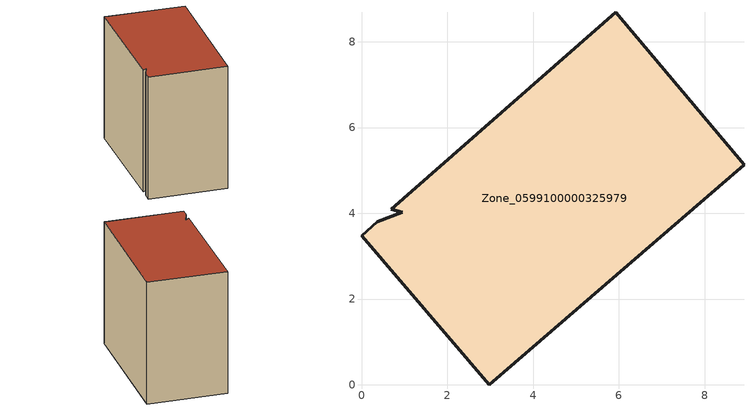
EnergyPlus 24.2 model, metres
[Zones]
Zone_0599100000325979
 floor ground (C_G): 0.96,4.02 0.7,4.09 5.93,8.69 8.92,5.13 2.98,0 0,3.48 0.36,3.8 z0
 wall outside (C_F): 2.98,0 8.92,5.13 5.93,8.69 0.7,4.09 0.96,4.02 0.36,3.8 0,3.48 2.98,0 z0:7.49
 roof outside (C_R): 0.96,4.02 0.36,3.8 0,3.48 2.98,0 8.92,5.13 5.93,8.69 0.7,4.09 z7.49
[BUILDING]
Pand.0599100000325979: North Axis=0; Terrain=City; Loads Convergence Tolerance Value=0.04; Temperature Convergence Tolerance Value=0.4; Solar Distribution=FullExterior; Maximum Number of Warmup Days=25; Minimum Number of Warmup Days=1
[Site:Location]
Rotterdam.The.Hague.AP_ZH_NLD Design_Conditions: Latitude=51.96; Longitude=4.45; Time Zone=1; Elevation=-4.5
[SITE:GROUNDTEMPERATURE:BUILDINGSURFACE]
18, 18, 18, 18, 18, 18, 18, 18, 18, 18, 18, 18
[MATERIAL] Thermal Absorptance=0.9; Solar Absorptance=0.7; Visible Absorptance=0.7
Name | Roughness | Thickness | Conductivity | Density | Specific Heat
G.TI.1946 | MediumSmooth | 0.15 | 1 | 540 | 1210
F.TI.1946 | Rough | 0.3 | 0.857143 | 1920 | 840
R.TI.1946 | MediumRough | 0.2 | 0.1 | 1500 | 1000
[CONSTRUCTION]
C_G: G.TI.1946
C_F: F.TI.1946
C_R: R.TI.1946
[ZONE]
Zone_0599100000325979: Type=1; Multiplier=1; Ceiling Height=Autocalculate; Volume=Autocalculate; Floor Area=autocalculate; Part of Total Floor Area=Yes
[ZONEINFILTRATION:DESIGNFLOWRATE]
Infil_Zone_0599100000325979: Zone or ZoneList or Space or SpaceList=Zone_0599100000325979; Schedule=AlwaysOn; Design Flow Rate Calculation Method=Flow/Area; Flow Rate per Floor Area=0.003; Constant Term Coefficient=1; Temperature Term Coefficient=0; Velocity Term Coefficient=0; Velocity Squared Term Coefficient=0
[HVACTEMPLATE:ZONE:IDEALLOADSAIRSYSTEM]
Zone_0599100000325979: Maximum Heating Supply Air Temperature=50; Minimum Cooling Supply Air Temperature=13; Maximum Heating Supply Air Humidity Ratio=0.0156; Minimum Cooling Supply Air Humidity Ratio=0.0077; Heating Limit=NoLimit; Cooling Limit=NoLimit; Dehumidification Control Type=ConstantSensibleHeatRatio; Cooling Sensible Heat Ratio=0.7; Dehumidification Setpoint=60; Humidification Control Type=None; Humidification Setpoint=30; Outdoor Air Method=None; Outdoor Air Flow Rate per Person=0.00944; Outdoor Air Flow Rate per Zone Floor Area=0; Outdoor Air Flow Rate per Zone=0; Demand Controlled Ventilation Type=None; Outdoor Air Economizer Type=NoEconomizer; Heat Recovery Type=None; Sensible Heat Recovery Effectiveness=0.7; Latent Heat Recovery Effectiveness=0.65
[ZONECONTROL:THERMOSTAT]
ThermostatControl_Zone_0599100000325979: Zone or ZoneList=Zone_0599100000325979; Control Type Schedule=DualSetpointControlType; Control 1=Thermostat_Zone_0599100000325979; Temperature Difference Between Cutout And Setpoint=0
[THERMOSTATSETPOINT:DUALSETPOINT]
Thermostat_Zone_0599100000325979: Heating Setpoint Temperature Schedule=HeatingSetpoint_Zone_0599100000325979; Cooling Setpoint Temperature Schedule=CoolingSetpoint_Zone_0599100000325979
[SCHEDULE:COMPACT]
HeatingSetpoint_Zone_0599100000325979: Through: 12/31, For: AllDays, Until: 24:00, 21
CoolingSetpoint_Zone_0599100000325979: Through: 12/31, For: AllDays, Until: 24:00, 24
DualSetpointControlType: Through: 12/31, For: AllDays, Until: 24:00, 4
AlwaysOn: Through: 12/31, For: AllDays, Until: 24:00, 1
